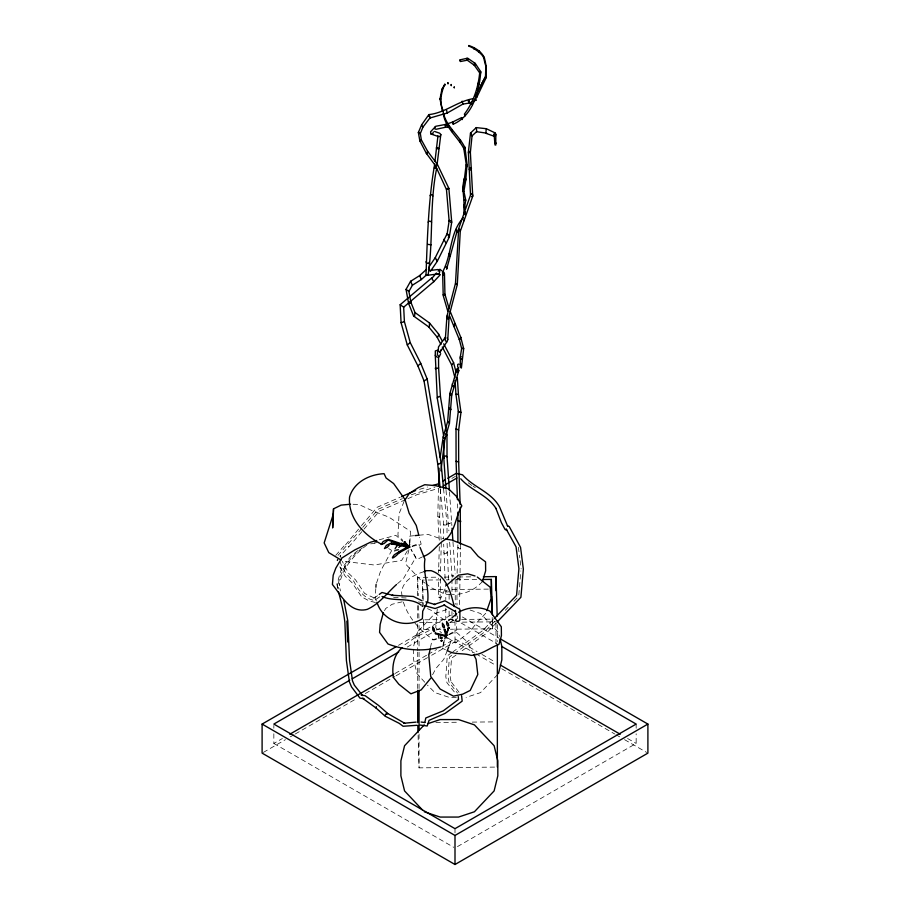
<?xml version="1.0" encoding="UTF-8"?>
<svg xmlns="http://www.w3.org/2000/svg" width="910" height="910" viewBox="0 0 910 910"><rect width="100%" height="100%" fill="white"/><g stroke="black" fill="none" stroke-linecap="round" stroke-linejoin="round"><path stroke-width="0.68" stroke-dasharray="4.55 3.41" d="M457.866 544.885L457.104 573.789M460.449 544.351L459.55 608.585M409.648 544.362L409.841 536.115L413.72 535.74M440.417 489L439.689 516.88L441.145 540.005M439.291 546.603L438.575 572.697M441.316 542.724L440.463 573.186M518.802 594.913L520.861 570.968M409.818 543.168L410.546 531.315L388.832 517.107L372.133 510.669L358.767 504.402L350.543 504.22M375.807 588.634L375.182 598.473L376.399 601.032M357.721 550.675L350.771 556.26L341.193 569.524L337.053 583.902L337.451 588.531M437.221 609.29L435.753 627.684L441.555 632.882M453.908 620.461L451.963 620.006L452.099 618.8M453.908 576.212L451.963 576.166L452.099 575.245L455.239 575.313M430.441 647.658L432.102 639.878L437.426 638.456M443.125 646.35L444.558 640.094M408.943 549.685L405.45 563.87L420.716 580.023L425.232 583.253M345.538 544.897L360.553 526.697M340.988 557.602L340.283 555.384L339.965 556.385L348.792 546.296M444.319 640.276L442.112 648.147L445.399 649.66M335.733 555.362L345.777 543.987M376.535 583.071L380.653 570.968L391.596 550.709M439.849 600.327L446.81 585.096M447.231 650.695L443.739 659.375L435.958 668.418L430.623 678.382M449.233 645.736L450.734 642.005L448.073 639.173M384.521 610.655L385.703 608.483L392.187 604.24L402.334 601.783M407.418 550.743L401.64 560.435L374.158 565.008L343.525 561.299M440.463 578.601L440.11 598.109L438.575 597.199L438.575 578.146M404.108 501.308L399.069 513.797L397.92 535.501L402.777 540.335M361.475 525.616L377.184 507.257L400.252 497.201M361.827 528.437L338.008 555.373M362.749 527.368L378.333 509.145L402.379 498.669M348.553 547.206L363.113 530.177M364.023 529.12L379.493 511.022L406.622 499.203M497.611 674.594L480.56 692.601L466.091 697.424M493.3 619.562L482.63 630.653L452.975 651.776M494.687 621.325L484.109 632.336L456.331 652.117M505.266 610.326L508.155 607.323M513.923 601.328L518.734 596.323M496.371 622.793L485.576 634.02L460.596 651.81M485.769 613.283L477.397 621.951L469.731 631.836L455.398 642.972L447.64 637.819M366.889 544.988C353.797 555.077 342.251 568.363 339.305 585.141L339.385 584.061L340.374 590.988M362.396 547.865C350.304 556.795 340.818 569.478 338.179 584.516L338.861 588.963M482.425 581.513C474.827 590.067 463.725 595.117 452.236 594.264M397.534 583.64L403.483 578.544L415.87 557.341L410.979 549.39L416.666 559.57L422.172 557.011M448.255 620.882L451.064 618.527M377.502 595.743L373.566 598.393L375.364 598.496L364.637 593.479L355.583 579.932L348.644 573.357L342.217 561.254M379.697 596.846L374.476 600.441C364.034 598.7 358.324 589.987 353.819 581.319C347.324 575.996 342.262 569 339.817 560.913M404.904 644.86L415.665 637.102L431.408 629.549M451.826 652.584L447.265 655.837L445.82 676.756L446.935 682.705L455.523 693.42M451.701 655.405L449.392 657.054L448.016 676.892L448.994 682.147L457.491 693.045M456.046 655.052L451.508 658.283L450.2 677.04L451.053 681.59L450.404 680.816L460.028 693.568M451.872 478.41L455.398 476.351M447.265 590.237L445.786 591.09L445.786 599.622M398.478 645.338L453.772 613.42M407.259 647.056L431.738 632.916M436.641 630.095L440.315 627.968M450.109 622.315L453.772 620.199M273.842 733.767L273.842 743.447L282.407 738.499M395.02 673.491L426.847 655.109M428.075 654.404L436.641 649.456M441.532 646.635L455 638.854L477.033 651.583M263.331 752.422L285.444 739.659M290.358 736.816L294.044 734.688M295.272 733.983L356.709 698.516M365.308 693.545L394.792 676.517M396.021 675.812L430.43 655.951M431.659 655.245L455 641.766L474.656 653.118M457.446 846.618L636.158 743.447L636.158 733.767M448.835 634.418L456.809 629.913L456.32 622.94M449.301 634.634L455.774 631.79L467.74 642.153L472.654 652.515M411.229 494.801L434.969 487.134M407.908 498.646L416.951 494.699L438.461 488.408L437.79 516.664L439.337 541.12M412.128 546.102L418.498 543.577L419.567 546.182M423.98 571.651C413.948 574.813 403.198 580.364 401.515 591.909L402.288 597.779M446.753 609.575L434.912 613.522L416.996 632.484L413.64 646.236L413.64 659.875L416.996 673.628L424.811 682.307M436.402 639.218L433.82 640.037C420.158 630.823 408.089 617.685 403.266 601.737M419.601 489.341L427.541 487.009M379.231 539.812L395.736 535.285L403.187 541.655M398.705 549.97L393.268 551.403L388.695 548.593M412.15 546.455L421.159 544.157L419.419 537.491M438.575 597.199L440.463 597.574M394.36 550.163L398.512 549.333M448.801 591.773L446.73 592.046L445.786 591.09L445.399 584.231M418.907 535.239L427.962 534.363L438.904 538.128L444.148 538.902M370.563 543.839L375.91 543.372M374.26 542.826L376.967 542.599M417.69 595.72L417.69 577.395L437.266 577.19M444.262 577.122L452.645 577.042M458.242 576.986L473.621 576.826M423.036 606.788L422.524 580.079L426.733 580.045M428.132 580.023L440.77 579.898M446.389 579.841L449.199 579.818M456.228 579.738L477.284 579.534M422.524 589.771L446.389 589.521M452.008 589.464L491.332 589.077M450.882 594.287L445.468 594.344L431.988 588.099L426.358 584.061M453.214 619.517L423.719 619.812L423.719 629.492L430.737 629.424M461.632 619.426L492.537 619.118L492.537 628.799L450.404 629.231M440.03 622.383L419.055 622.599L419.055 650.809M449.824 622.292L455.409 622.235M462.405 622.156L495.961 621.826M436.356 629.367L441.976 629.31M435.867 722.472L458.242 722.244M472.222 722.108L495.995 721.869M418.077 735.371L419.055 767.858L497.361 767.073M456.342 697.424L449.381 697.424L434.912 692.601L427.484 685.173M393.655 597.358L407.646 598.052M375.386 602.477L369.335 601.01L361.691 596.869L352.056 582.707L345.163 576.178L339.282 566.009M418.566 601.874L423.946 603.421M420.284 604.479L422.843 605.218M470.038 610.007L480.56 613.522L498.475 632.484L499.488 636.613M420.454 605.457L422.786 606.515M427.461 608.631L430.965 610.212L444.501 620.199M471.88 485.519L465.829 481.003M462.371 616.969L499.226 638.251M461.12 623.02L496.621 643.518M481.925 654.404L495.393 662.184M627.593 738.499L636.158 743.447M475.885 653.824L495.54 665.176M501.683 668.713L614.728 733.983M615.956 734.688L619.642 736.816M624.556 739.659L646.669 752.422M273.842 743.447L453.772 847.335M473.109 486.099L475.304 487.714M337.053 583.902L337.724 588.361M518.347 547.263L519.792 557.841M520.122 560.606L521.134 568.898M443.557 488.636L447.015 523.773L447.015 535.967M440.212 489.205L443.671 524.308L443.671 538.481M449.495 491.878L451.849 525.491M446.048 490.319L448.88 530.826M452.987 542.098L455.148 573.937M449.654 542.155L451.963 576.166M448.516 579.681L447.015 541.382M445.104 578.737L443.671 544.157M457.582 503.878L457.73 508.03M492.185 617.446L492.537 628.799M422.524 580.079L423.252 604.206M423.423 619.562L423.719 629.492M417.69 577.395L418.247 595.754M418.543 605.651L419.021 621.189M344.458 566.373L344.469 568.159M340.806 567.146L340.818 568.921M636.158 724.076L636.158 728.228M497.361 624.624L497.361 641.55M495.995 623.145L495.995 644.303M457.673 616.024L457.673 618.789M456.979 579.283L456.979 605.127M455.239 579.465L455.239 604.331M455 620.87L455 641.766M455 828.669L455 832.821M451.963 578.987L451.963 593.138M451.963 611.52L451.963 620.006M449.119 594.742L449.119 600.19M449.119 611.088L449.119 620.62M445.786 608.142L445.786 619.505M419.055 652.22L419.055 688.881M419.055 734.017L419.055 767.858M417.69 605.594L417.69 618.288M417.69 623.93L417.69 650.73M417.69 652.14L417.69 688.813M273.842 725.463L273.842 728.228M460.403 548.457L460.233 549.128L457.832 547.592L460.403 548.457M447.015 552.222L446.685 553.337L444.615 553.61L443.671 552.654L445.149 551.801L447.015 552.222M447.015 523.773L446.685 524.82L444.615 525.15L443.671 524.308L445.149 523.455L447.015 523.773M459.55 578.805L456.979 577.93L459.55 578.805M439.689 516.88L439.348 517.551L437.79 516.664L439.689 516.88M440.463 570.479L438.575 569.978L440.463 570.479M451.667 522.727L448.391 523.739L451.667 522.727"/><path stroke-width="1.36" d="M450.04 311.072L460.79 337.371L463.679 348.575L461.381 368.084L460.267 366.969L460.312 356.913L461.643 348.507L459.357 339.658L449.62 315.986M333.515 508.849L332.685 527.732L333.515 508.849L341.148 505.118L350.543 504.22M446.969 316.111L446.947 317.977L448.232 319.194L457.298 284.557L460.278 231.311L459.937 229.684L458.663 228.831L455.489 283.272L446.969 316.111L445.229 340.488L446.73 342.024L439.826 352.397L438.233 350.668L438.506 346.938L445.331 337.28M457.901 542.178L457.878 512.182M460.449 544.351L460.255 507.223M428.599 270.645L438.017 269.519L439.746 271.021L439.28 273.853L425.982 275.434C427.37 238.363 428.291 200.746 434.707 163.959M425.982 275.434L428.087 275.184C433.433 239.91 429.418 203.658 436.652 168.498L434.32 167.963M443.693 436.015L437.244 397.988L435.276 355.264L435.333 350.93L437.346 350.27M399.376 544.567L391.232 543.065L390.925 543.657L408.965 547.376L409.648 544.362M438.597 485.747L439.064 468.24M440.895 470.834L444.956 438.813L449.438 423.332L451.735 394.894L458.788 370.541L458.117 368.448M462.223 118.482L462.246 119.563L461.654 117.561L452.771 121.963L452.281 122.566L453.237 124.204C472.813 115.866 479.411 91.239 480.73 71.662L475.248 63.416L467.638 58.172L460.096 59.844L460.062 60.913L460.505 61.505L467.285 60.197L467.842 59.355M444.421 630.038L444.865 629.197L445.24 629.709L444.421 630.038L444.353 629.402M450.723 222.472L451.724 222.154L450.791 220.914L449.21 220.47L449.165 221.426L446.469 189.542L448.027 188.256L448.869 188.404L451.724 222.154L449.324 236.975L437.255 261.318L430.441 271.271M446.73 342.024L447.754 339.76L449.062 318.09M441.236 641.072L441.646 640.276L442.044 640.742L441.145 640.481M375.898 587.223L376.08 584.413M445.07 85.142L444.819 84.243L441.941 89.225L439.996 98.951L442.442 111.111L442.988 110.428C439.155 101.681 441.293 92.092 444.819 84.243M437.676 350.327L437.357 354.729L439.223 356.788L440.69 353.66M441.009 638.308L440.918 637.705L441.828 637.978L440.918 637.705M435.424 367.924L435.344 368.743L438.597 367.89L438.54 356.947M446.901 235.474L449.21 220.47M434.969 161.286L437.96 135.806M443.682 343.809L453.589 362.68L452.259 364.409L451.519 364.637L442.283 347.017M460.278 231.311L472.745 196.162L470.368 152.368L472.051 135.874L476.783 131.495L476.271 127.605L486.338 128.708L494.995 132.849L495.802 134.225L495.791 145.054L494.983 144.929L494.084 134.145L494.995 132.849M453.237 124.204L453.362 122.975M437.084 164.505L440.827 134.532L439.666 133.224L434.536 131.438M464.35 179.486L466.159 164.608L467.001 164.687L465.829 179.896L463.895 191.418L465.761 200.155L464.646 206.843L463.884 206.524C464.544 196.947 461.256 187.585 464.589 177.985L465.499 178.235L465.829 179.896L465.124 180.669M399.934 544.362L387.967 540.028L388.263 539.437L389.002 540.142L388.411 539.402L409.454 546.421L409.58 547.115L406.861 547.831M457.434 499.726L456.081 461.233L456.012 428.985L458.322 411.32L455.933 394.349L455.102 380.46M460.153 504.447L458.651 462.018L458.594 430.623L460.972 412.389L458.435 394.383L457.32 377.684M464.589 177.985L462.599 191.475L463.895 191.418L462.701 190.747M440.178 457.355L443.215 436.834L447.663 421.478L449.881 393.484L457.013 368.789L457.013 371.087L458.117 372.167L458.788 370.541M385.066 716.068L376.103 708.06L376.319 706.66M443.887 275.218L444.205 273.341M391.675 544.009L391.368 543.02L392.005 543.793L391.323 544.135L392.005 543.793M466.944 58.297L467.285 60.197L474.599 65.463L474.337 63.438L475.248 63.416L475.407 64.667M458.435 394.383L455.933 394.349M495.404 136.375L495.802 134.225M463.895 220.789L464.225 219.196M465.397 213.122L465.067 214.669L464.18 214.339L463.702 205.273L464.35 204.818L465.397 213.122L464.703 211.825L463.952 212.587M430.168 648.955L428.792 655.439L430.737 676.483L440.099 689.029L453.442 696.15L462.689 694.159L470.22 690.44L477.796 674.526L476.078 659.363L473.803 654.802M460.744 521.111L460.574 521.896L458.174 520.497M445.866 634.463L448.812 627.593L445.945 636.477L435.424 633.678L435.344 633.053L445.889 635.589L445.957 636.477L444.387 629.936L445.217 629.606L446.036 634.725M444.853 638.843L445.422 636.34L447.697 635.055M419.18 132.519L418.35 132.485L420.318 133.383L421.319 139.776L427.552 151.151L437.346 164.3L436.209 166.723L426.335 153.312L419.863 140.925L418.35 132.485L421.592 124.909L428.872 114.603C445.217 112.897 457.446 101.203 473.291 98.655M468.707 46.296C470.163 45.796 482.596 53.281 483.779 58.024C486.361 69.854 486.804 67.579 484.279 57.444C481.083 51.244 475.156 47.718 468.775 45.5M498.475 673.628L501.831 659.875L501.831 646.236L500.159 639.366M457.116 231.026L446.571 269.269M448.55 309.73L447.64 310.72L443.215 295.534L442.601 271.919C452.077 254.914 449.506 232.152 463.474 217.615M433.319 131.927L432.705 134.077L430.999 134.02L430.555 131.836L435.753 126.274L446.014 124.351L452.771 121.963M333.458 513.706L324.165 542.917L328.794 552.632L341.148 560.071M454.443 325.393L454.875 323.926L453.578 326.519M482.425 581.513L485.644 570.854L485.553 561.845L478.205 556.385L470.697 547.547L452.008 540.062L445.456 539.095M337.36 560.469L337.69 559.479M436.413 273.023L431.784 278.483L433.808 281.656L440.349 274.627M398.398 552.393L398.819 551.756L399.524 552.563L398.398 552.393L398.819 551.756M458.208 229.934L464.589 211.825M465.499 209.232L471.073 193.557L472.461 194.285L472.745 196.162L471.539 196.606M401.458 543.827L409.511 546.444L409.568 547.103L399.422 552.643L398.716 551.835L408.806 546.273L409.511 547.092L403.812 545.647M440.827 134.532L440.03 136.58L438.37 136.534L430.999 134.02M485.485 76.941L486.213 77.623L476.578 97.745L475.805 97.791L475.316 96.517L485.485 76.941L485.86 65.577L486.213 77.623L485.485 76.941C484.677 78.032 479.513 87.496 481.492 85.893L481.015 85.267L485.508 76.884M447.231 650.695L448.732 646.976M420.181 133.884L422.945 127.104L430.282 117.504L428.872 114.603L428.906 116.264M408.806 546.273L408.931 547.342L409.511 547.092L408.965 547.376L404.29 542.599L404.723 541.985L409.5 547.069L401.64 544.442M486.839 610.724L491.15 598.382L490.183 587.2L477.306 577.054M486.338 128.708L485.781 133.269L494.346 136.318L494.084 134.145M460.505 61.505L460.096 59.844M400.15 304.736L403.665 307.193L404.404 321.651L410.274 342.695L420.75 363.363L427.211 379.117L441.02 462.837L438.62 464.214L437.71 463.781L424.037 380.892L417.895 365.888L407.271 344.924L401.071 322.697L400.15 304.736L432.034 277.732M427.211 379.117L424.037 380.892M454.079 385.624L453.544 386.784L452.475 385.613L452.35 383.724M448.3 237.43L449.324 236.975L448.562 234.734L447.06 233.802L435.162 257.837L429.315 266.391M424.868 722.551L425.766 717.99L443.272 710.824L458.538 699.449L458.23 696.525M439.826 352.397L441.066 349.747M447.857 626.171L446.787 624.476L446.56 621.462L448.425 623.828L448.675 625.841M438.461 635.419L438.984 638.274M442.442 111.111L442.988 110.428C444.91 125.967 458.742 134.498 464.964 147.738L464.384 148.831L463.793 148.512C457.4 136.352 445.297 127.935 443.307 113.625M420.75 363.363L417.895 365.888M383.337 612.828L380.164 624.419L379.561 632.348L388.001 643.984C404.586 650.343 423.457 651.935 440.531 646.942M440.963 344.503L437.005 336.95L428.599 326.815L413.652 316.077L408.601 303.439L406.042 289.38L410.558 281.338L419.681 275.571L426.597 269.258M426.38 274.968L421.307 279.586L412.412 285.217L408.909 291.473L410.956 302.734L408.601 303.439L409.284 302.291M465.761 200.155L464.339 200.098M475.316 96.517L475.793 95.698M429.338 262.148L428.633 263.343L426.551 263.058L425.971 261.693M401.208 543.952L401.64 543.327M430.055 195.73L430.669 194.683L432.307 195.013L432.705 196.253M451.735 394.894L451.326 395.588L450.177 394.712L449.881 393.484L450.848 393.598M462.121 358.381L461.461 359.473L460.346 358.563L460.312 356.913L461.404 356.8M404.29 542.599L404.723 541.985L405.416 542.792L404.723 543.099L405.416 542.792M441.782 637.921L440.963 638.251M448.812 627.593L449.199 628.105L448.38 628.423L448.311 627.798L448.38 628.423M430.282 117.504L429.782 118.061L447.22 113.022L446.503 109.837M448.482 308.752L447.64 310.72M435.856 633.735L435.344 633.053M387.341 540.722L384.202 543.429L381.21 544.521L383.155 541.541L386.977 539.744M451.087 409.227L450.677 409.853L449.517 409.216L449.221 408.203L450.188 408.215M389.196 545.113L387.341 547.251L384.464 548.548L386.306 545.409L390.037 543.497M404.848 500.193L409.307 493.447L418.327 487.669L424.765 484.712L435.515 485.667L448.55 488.807L456.456 496.405L461.825 505.88C455.637 516.357 455.637 529.313 446.776 538.72C437.528 543.054 433.046 553.371 423.275 556.488M444.33 295.238L444.945 294.328L444.467 273.83L443.693 272.113L442.601 271.919L442.704 273.535M398.478 553.36C397.044 555.43 388.741 561.811 394.292 554.782L397.772 552.552M443.852 274.718L444.467 273.83M395.133 548.525L397.238 545.625M456.331 619.141L455.455 620.324L456.797 621.359L459.015 621.2L459.88 620.017L459.88 609.325L444.99 600.782L434.241 604.49L435.003 604.49L425.903 601.874M494.79 143.268L495.484 142.358L496.098 143.462M428.132 222.176L428.906 221.175L430.987 221.369L431.511 222.495M430.623 678.382L421.159 689.882L410.899 693.818L398.808 684.206L393.313 677.29C391.823 666.928 393.495 654.643 402.129 647.772M403.403 543.964L398.796 547.388M449.199 628.105L448.368 628.332M443.659 627.877L442.533 626.205L442.397 623.157L444.182 625.545L444.478 627.547M438.165 271.135L439.917 269.258L441.634 270.725M494.266 618.55L516.562 595.367L518.916 568.693L516.05 546.83L506.142 528.994L506.904 530.348L505.096 529.54L501.41 522.67L495.848 508.201L496.143 508.724C487.749 494.995 471.027 490.592 460.744 478.796M497.349 621.769L520.907 597.279L523.352 569.103L520.554 547.354L509.213 526.526L507.393 525.696M424.265 724.872L404.575 745.722L400.889 760.828L400.889 775.82L404.575 790.927L422.422 809.934M476.271 127.605L470.504 133.065L468.377 152.266L470.504 195.002M446.81 585.096L458.526 575.131L467.706 573.823L475.043 575.985M396.533 584.493C386.989 593.127 379.402 603.899 367.265 609.359C349.975 613.852 341.409 595.538 332.412 584.504L333.197 575.2L335.824 568.113L341.887 558.001L354.741 549.936L370.359 542.246L376.706 540.506M403.665 307.193L433.808 281.656M437.244 397.988L439.109 396.419L440.497 397.078L446.969 434.98L447.037 456.82L449.403 490.479M452.008 617.742L456.695 613.806M410.274 342.695L407.271 344.924M447.902 189.2L448.869 188.404L437.346 164.3M398.842 552.893L399.524 552.563M458.651 462.018L456.081 461.233M434.093 631.745L432.864 630.118L432.637 627.104L434.741 631.165M379.299 594.389L381.973 592.478L393.336 595.515L392.062 595.277L413.367 596.471L422.012 600.759M404.404 321.651L401.071 322.697M443.136 294.806L444.945 294.328L449.074 308.501M480.855 72.777L480.002 73.357L473.939 64.712M464.737 146.749L463.793 148.512L466.648 166.996L467.308 166.155L464.964 147.738M442.942 481.094L445.343 479.695M447.743 478.285L456.149 473.371L462.564 474.804C473.371 487.373 491.286 491.912 499.59 506.961L507.552 525.934M443.238 485.997L456.991 477.955M389.002 540.142L388.707 540.392M500.454 638.957L647.897 724.076L647.897 753.127L455 864.5L262.103 753.127L262.103 724.076L396.021 646.76M349.736 680.259L273.842 724.076L455 828.669L636.158 724.076L501.512 646.339M352.181 678.849L398.694 651.992M289.755 734.256L393.802 674.196M262.103 724.076L455 835.448L647.897 724.076M447.22 113.022L462.894 104.104L469.492 103.023L476.362 99.986L475.6 100.032L475.122 98.735M401.526 496.644L415.631 490.501M458.56 612.237C468.354 606.856 479.957 606.06 490.001 611.19L501.319 626.762L501.433 635.658L498.953 644.405C489.478 647.874 481.743 654.95 471.084 655.393C463.395 652.629 454.659 655.12 447.595 650.673M445.422 636.329L445.877 635.589L445.422 636.34L447.185 638.229M441.043 637.865L441.828 637.978M445.377 635.794L446.23 636.01L445.399 635.794M444.433 629.652L445.24 629.709M427.837 244.38L431.203 244.801M423.98 571.651L426.437 570.707L431.124 570.65C446.605 575.871 450.803 592.49 454.272 606.617M460.244 364.5L461.336 364.091M458.799 364.046L457.685 364.455L457.662 366.923L458.754 368.027M428.235 723.541L440.167 719.571L458.526 719.571L474.428 724.872L494.119 745.722L497.815 760.828L497.815 775.82L494.119 790.927L474.428 811.765L458.526 817.066L440.167 817.066L424.265 811.765M456.012 428.985L458.401 429.748L458.594 430.623M432.841 485.462L438.142 483.915M420.454 139.969L421.319 139.776L421.262 140.606L419.863 140.925M406.815 547.672L409.58 547.115M411.32 281.224L410.558 281.338L412.412 285.217M428.599 326.815L429.384 326.701L429.463 322.948L415.005 312.562L410.728 301.858L410.956 302.734M420.431 275.468L419.681 275.571L421.307 279.586M437.255 274.092L439.28 273.853M486.679 133.167L476.362 131.654M416.12 722.108L403.869 723.268L404.745 723.313L387.74 713.508L378.617 705.489L365.092 695.649L361.19 695.081L362.589 695.536L354.343 685.162L352.511 680.953L349.554 660.285L347.757 620.609L343.889 600.623M456.194 229.274L457.138 232.164M472.051 135.874L470.504 133.065L471.266 134.123M415.017 535.615L418.907 535.239M417.076 725.304L403.119 726.26L399.16 723.313L385.374 716.318M422.877 127.116L421.592 124.909M437.005 336.95L437.824 336.905L438.7 334.914L438.404 333.742L429.463 322.948M413.652 316.077L414.573 316.066L415.005 312.562M483.403 576.724L495.995 576.599L497.19 616.161M482.903 579.477L491.332 579.386L492.401 614.864M469.492 103.023L468.286 101.215L468.684 100.214L469.435 101.34M480.73 71.662L479.798 71.549C478.489 86.814 473.757 101.738 464.384 114.137L465.272 115.763L465.021 114.944M421.091 722.028L424.822 722.529M420.192 725.088L427.2 725.998L429.054 720.345L445.058 713.406L462.178 701.155L461.597 695.729M401.549 543.372L402.186 543.52M441.191 641.015L442.044 640.742L441.646 640.276M382.041 596.494C394.371 602.09 408.84 596.835 420.284 604.479M450.222 256.165L448.869 254.004L449.199 254.777M424.128 605.582L435.139 608.528L444.694 604.979L443.875 605.002L455.455 611.645M462.758 348.28L463.679 348.575L461.643 348.507M391.368 543.02L391.869 543.85M435.708 258.053L435.162 257.837L437.255 261.318L437.005 260.203M445.49 266.107L447.094 268.552M437.573 147.829L438.779 148.512L438.21 149.035L436.265 147.932M500.284 665.005L620.245 734.256M470.265 170.045L469.264 169.465L469.844 167.952L471.187 167.599L471.448 168.896M469.23 152.778L468.377 152.266L468.968 151.538L470.197 151.595L470.368 152.368M447.037 456.82L445.582 455.933L443.705 456.888L445.957 488.92M449.438 423.332L447.663 421.478L448.539 422.308M381.825 544.396C364.171 535.308 347.768 518.256 349.554 497.042C353.922 482.129 369.414 474.383 384.088 473.689L386.113 478.023L393.632 483.54L405.098 499.681L409.147 513.24L416.268 525.502L418.714 534.83M457.298 284.557L455.489 283.272M459.482 412.071L458.322 411.32L460.972 412.389M376.103 708.06L362.567 698.243L364.034 698.698L359.962 698.129L351.556 686.959L349.315 681.715M462.894 104.104L462.143 101.135M445.502 433.888L446.969 434.98M426.335 153.312L426.961 153.835L427.552 151.151M443.727 239.33L445.832 242.765M435.276 355.264L437.255 357.289M406.042 289.38L408.909 291.473L408.647 290.438M478.489 84.573L478.296 82.924L479.286 84.221M444.012 437.926L443.215 436.834L444.956 438.813M446.81 125.512L446.014 124.351L445.172 125.171L445.456 126.843L446.469 127.047L436.311 129.243L435.025 129.049L434.684 127.218M432.876 627.001L434.252 629.129M438.404 333.742L442.362 341.296M435.879 166.632L446.469 189.542M377.013 602.318C382.564 621.143 406.031 629.356 422.376 618.709L422.718 611.167L427.711 601.419C429.315 587.018 422.661 573.482 424.924 559.252L420.101 547.49M447.174 337.803L447.754 339.76M428.576 267.46L429.258 269.895M453.589 362.68L456.024 371.997M451.519 364.637L454.932 377.684M440.406 634.566L440.804 636.397M444 458.378L443.648 440.77M338.52 591.921C341.227 601.874 343.684 611.827 344.867 622.269L346.403 660.455L349.167 680.259M441.02 462.837L443.557 488.636M437.71 463.781L440.076 487.794M405.28 542.178L405.337 542.838M455.432 610.394L455.83 615.968M452.042 528.266L452.884 540.722M438.597 367.89L440.497 397.078M388.82 539.528L388.854 540.176M347.722 642.016L346.881 621.018M491.548 596.164L492.06 613.192M417.781 725.486L417.997 732.55M476.567 96.46L476.578 97.745M497.361 644.371L497.361 767.073M495.995 576.599L495.995 590.704M491.332 579.386L491.332 589.077M455 835.448L455 864.5M419.055 690.292L419.055 729.786M417.69 690.224L417.69 722.654M460.494 140.015L459.868 142.131L460.494 140.015M447.891 82.742L448.004 83.709L447.891 82.742M479.468 50.994L479.24 51.972L479.468 50.994M474.201 47.923L474.247 49.072L474.201 47.923M452.338 129.789L451.94 131.541L452.338 129.789M451.212 84.528L451.269 85.585L451.212 84.528M454.215 87.019L454.261 87.735L454.215 87.019M448.619 125.773L448.073 127.389L448.619 125.773M484.279 57.444L483.779 58.024L484.279 57.444M460.79 337.371L459.357 339.658L460.79 337.371M408.909 546.33L408.965 547.376L408.886 546.307M477.261 89.089L476.92 89.692L478.216 90.295L477.261 89.089M386.784 713.497L385.351 714.703L387.74 713.508L386.784 713.497M440.599 99.019L439.996 98.951L440.599 99.019M471.516 103.342L472.335 104.502L471.516 103.342M442.021 89.328L442.362 89.942L442.021 89.328"/></g></svg>
